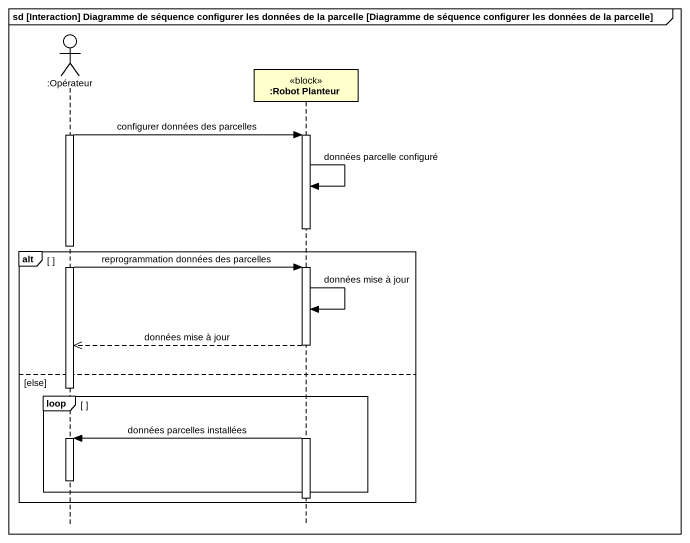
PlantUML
@startuml
mainframe sd [Interaction] Diagramme de séquence configurer les données de la parcelle [Diagramme de séquence configurer les données de la parcelle]
hide footbox
actor ":Opérateur" as Opérateur
participant ":Robot Planteur" as Robot_Planteur <<block>>

activate Opérateur
Opérateur -> Robot_Planteur : configurer données des parcelles
activate Robot_Planteur
Robot_Planteur -> Robot_Planteur : données parcelle configuré
deactivate Robot_Planteur
alt
  Opérateur -> Robot_Planteur : reprogrammation données des parcelles
  activate Robot_Planteur
  Robot_Planteur -> Robot_Planteur : données mise à jour
  Robot_Planteur -->> Opérateur : données mise à jour
else else
  deactivate Opérateur
  loop
    Robot_Planteur -> Opérateur : données parcelles installées
    activate Opérateur
    deactivate Opérateur
  end
  deactivate Robot_Planteur
end
@enduml
